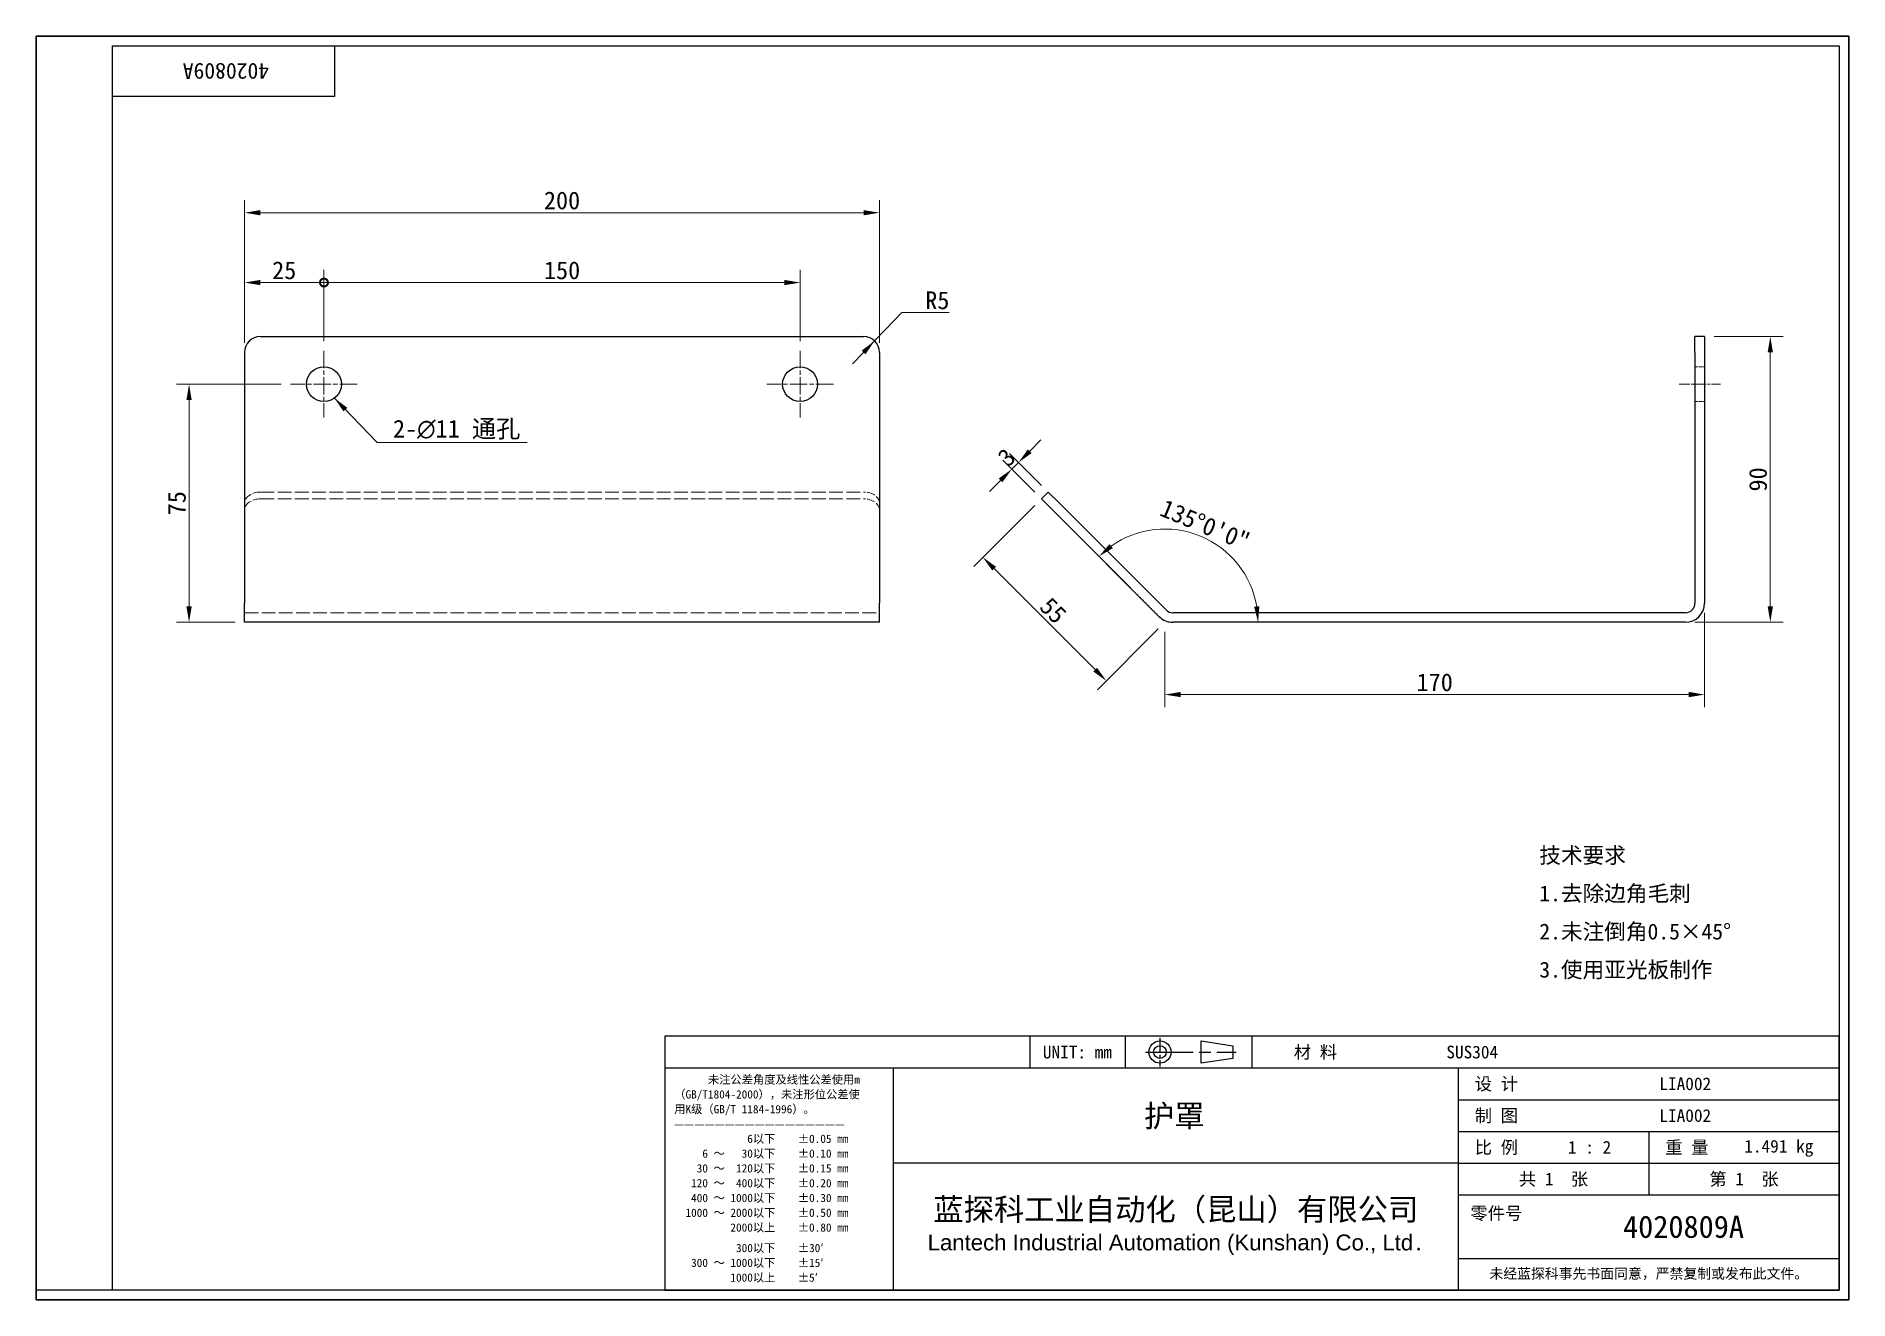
# Model space of a CAD drawing. Header units: millimetres. Extents: x 12 to 583, y 11 to 409.
import ezdxf
from ezdxf.enums import TextEntityAlignment as Align

# ---------------------------------------------------------------- set-up
doc = ezdxf.new("R2010")
doc.units = ezdxf.units.MM
doc.header["$LTSCALE"] = 2
for name, pattern in [('CHAIN', [0.3543, 0.2362, -0.0295, 0.0591, -0.0295]), ('DASHED', [0.2067, 0.1654, -0.0413]), ('DOTTED', [0.0482, 0.0069, -0.0413])]:
    doc.linetypes.add(name, pattern=pattern)
for name, color, linetype, lineweight in [('1', 7, 'Continuous', 18), ('可见 (ISO)', 7, 'Continuous', 25), ('图框 (ISO)', 7, 'Continuous', 35), ('标题 (ISO)', 7, 'Continuous', 25), ('草图几何图元 (ISO)', 7, 'Continuous', 18)]:
    doc.layers.add(name, color=color, linetype=linetype, lineweight=lineweight)
for name, color, linetype, lineweight, true_color in [('中心标记 (ISO)', 1, 'CHAIN', 18, 0xff0000), ('中心线 (ISO)', 1, 'CHAIN', 18, 0xff0000), ('尺寸 (ISO)', 7, 'Continuous', 18, 0x008000), ('符号 (ISO)', 7, 'Continuous', 18, 0x008000), ('隐藏 (ISO)', 5, 'DASHED', 18, 0x0000ff)]:
    doc.layers.add(name, color=color, linetype=linetype, lineweight=lineweight, true_color=true_color)
doc.styles.add('文本样式164', font='SimSun.ttf')
doc.styles.add('文本样式165', font='SimSun.ttf')
doc.styles.add('文本样式74', font='SimSun.ttf')
doc.styles.add('最新国标', font='simfang.ttf')
doc.styles.add('注释文本 (ISO)', font='simfang.ttf')
doc.dimstyles.new('默认 (GB)', dxfattribs={"dimscale": 2, "dimtxt": 2.8, "dimasz": 2.5, "dimexe": 2, "dimexo": 1.5, "dimgap": 0.5, "dimtad": 1, "dimtoh": 1, "dimdsep": 46, "dimtxsty": '最新国标', "dimcen": 0.09, "dimdle": 10, "dimclrd": 256, "dimclre": 256, "dimclrt": 256, "dimaunit": 1, "dimadec": 3, "dimazin": 2, "dimtfac": 0.535714, "dimtmove": 0, "dimatfit": 3, "dimfxl": 0, "dimtolj": 1, "dimtzin": 0, "dimlwd": -1, "dimlwe": -1, "dimarcsym": 0})
doc.dimstyles.new('默认 (GB)$7', dxfattribs={"dimscale": 2, "dimtxt": 2.8, "dimasz": 2.5, "dimexe": 2, "dimexo": 1.5, "dimgap": 0.5, "dimtad": 1, "dimtoh": 1, "dimdsep": 46, "dimtxsty": '最新国标', "dimcen": 0.09, "dimdle": 10, "dimclrd": 256, "dimclre": 256, "dimclrt": 256, "dimaunit": 1, "dimadec": 3, "dimazin": 2, "dimtfac": 0.535714, "dimtmove": 0, "dimatfit": 3, "dimfxl": 0, "dimtolj": 1, "dimtzin": 0, "dimlwd": -1, "dimlwe": -1, "dimarcsym": 0})

# ---------------------------------------------------------------- blocks, each defined once
blk = doc.blocks.new('图框 最新国标')
at = {"layer": '图框 (ISO)'}
for p, q in [((6, 7), (6, 204.5)), ((6, 204.5), (291.5, 204.5)), ((291.5, 204.5), (291.5, 5.5)), ((6, 7), (6, 5.5)), ((6, 7), (6, 5.5)), ((291.5, 5.5), (6, 5.5))]:
    blk.add_line(p, q, dxfattribs=at)
at = {"layer": '图框 (ISO)', "color": 7, "linetype": 'Continuous', "lineweight": 25}
for p, q in [((18, 203), (290, 203)), ((18, 7), (18, 203)), ((18, 203), (290, 203)), ((53, 203), (53, 195)), ((290, 203), (290, 7)), ((290, 203), (290, 7)), ((53, 195), (18, 195)), ((290, 7), (6, 7)), ((290, 7), (18, 7))]:
    blk.add_line(p, q, dxfattribs=at)
at = {"layer": '图框 (ISO)', "style": '文本样式74'}
blk.add_attdef('零件代号_001', (42.68, 200.25), '', height=2.5, rotation=180, dxfattribs=at)
blk = doc.blocks.new('标题栏 最新国标')
at = {"layer": '标题 (ISO)'}
for p, q in [((381.98, -183.84), (196.98, -183.84)), ((196.98, -183.84), (196.98, -223.84)), ((254.48, -183.84), (254.48, -188.84)), ((269.48, -183.84), (269.48, -188.84)), ((281.48, -188.09), (281.48, -184.59)), ((281.48, -184.59), (286.48, -185.34)), ((286.48, -185.34), (286.48, -187.34)), ((289.48, -183.84), (289.48, -188.84)), ((381.98, -223.84), (381.98, -183.84)), ((383.48, -183.84), (383.48, -225.34)), ((286.48, -187.34), (281.48, -188.09)), ((196.98, -188.84), (381.98, -188.84)), ((232.98, -188.84), (232.98, -223.84)), ((321.98, -188.84), (321.98, -223.84)), ((321.98, -193.84), (381.98, -193.84)), ((321.98, -198.84), (381.98, -198.84)), ((351.98, -198.84), (351.98, -208.84)), ((321.98, -203.84), (232.98, -203.84)), ((321.98, -203.84), (381.98, -203.84)), ((321.98, -208.84), (381.98, -208.84)), ((321.98, -218.84), (381.98, -218.84)), ((196.98, -223.84), (381.98, -223.84)), ((383.48, -225.34), (196.98, -225.34))]:
    blk.add_line(p, q, dxfattribs=at)
at = {"layer": '标题 (ISO)', "linetype": 'CHAIN', "ltscale": 5.000333}
blk.add_line((274.98, -184.09), (274.98, -188.59), dxfattribs=at)
at = {"layer": '标题 (ISO)', "linetype": 'CHAIN', "ltscale": 15.834605}
blk.add_line((272.73, -186.34), (286.98, -186.34), dxfattribs=at)
at = {"layer": '标题 (ISO)'}
for radius in [1.75, 1]:
    blk.add_circle((274.98, -186.34), radius, dxfattribs=at)
at = {"layer": '1', "style": '文本样式164'}
for s, p in [('UNIT: mm', (261.98, -186.34)), ('材 料', (299.48, -186.34)), ('设 计', (327.98, -191.34)), ('制 图', (327.98, -196.34)), ('比 例', (327.98, -201.34)), ('重 量', (357.98, -201.34)), ('共 1  张', (336.98, -206.34)), ('第 1  张', (366.98, -206.34))]:
    blk.add_text(s, height=2, dxfattribs=at).set_placement(p, align=Align.MIDDLE_CENTER)
at = {"layer": '标题 (ISO)', "char_height": 2, "style": '注释文本 (ISO)'}
for s, insert, attachment_point, line_spacing_factor in [('{\\fSimSun|b0|i0|c134|p2;\\H0.65x;      未注公差角度及线性公差使用m\\P（GB/T1804-2000），未注形位公差使\\P用K级（GB/T 1184-1996）。\\P—————————————————\\P             6以下    ±0.05 mm\\P     6 ～   30以下    ±0.10 mm\\P    30 ～  120以下    ±0.15 mm\\P   120 ～  400以下    ±0.20 mm\\P   400 ～ 1000以下    ±0.30 mm\\P  1000 ～ 2000以下    ±0.50 mm\\P          2000以上    ±0.80 mm\\P\\H0.38462x;\\P\\H2.6x;           300以下    ±30′\\P   300 ～ 1000以下    ±15′\\P          1000以上    ±5′}', (198.48, -206.34), 4, 1.075116), ('{\\fMicrosoft YaHei|b0|i0|c134|p34;\\H1.75x;蓝探科工业自动化（昆山）有限公司\\P\\fArial|b0|i0|c0|p34;\\H0.71429x;Lantech Industrial Automation (Kunshan) Co., Ltd\\fFangSong|b0|i0|c134|p49;.\\H1.15195x; }', (277.48, -213.84), 5, 0.978695)]:
    blk.add_mtext(s, dxfattribs=dict(at, insert=insert, attachment_point=attachment_point, line_spacing_factor=line_spacing_factor))
at = {"layer": '标题 (ISO)', "attachment_point": 5, "style": '注释文本 (ISO)'}
for s, insert, char_height in [('\\fFangSong|b0|i0;零件号', (327.98, -211.84), 2), ('\\fSimSun|b0|i0;{\\H1.6000;未经蓝探科事先书面同意，严禁复制或发布此文件。}', (351.98, -221.34), 1.6)]:
    blk.add_mtext(s, dxfattribs=dict(at, insert=insert, char_height=char_height))
at = {"layer": '标题 (ISO)'}
for tag, p, height, style in [('材料_001', (320.09, -187.33), 2, '注释文本 (ISO)'), ('设计人_001', (353.65, -192.33), 2, '注释文本 (ISO)'), ('库存编号_001', (272.47, -198.13), 3.5, '文本样式165'), ('设计人_001', (353.65, -197.33), 2, '注释文本 (ISO)'), ('视图比例_001', (339.26, -202.33), 2, '注释文本 (ISO)'), ('质量\\P3;_001', (367.02, -202.16), 2, '注释文本 (ISO)'), ('零件代号_001', (347.93, -215.59), 3.5, '文本样式165')]:
    blk.add_attdef(tag, p, '', height=height, dxfattribs=dict(at, style=style))
blk = doc.blocks.new('_DotSmall')
at = {"color": 0, "linetype": 'ByBlock', "const_width": 0.5}
blk.add_lwpolyline([(-0.0625, 0, 1), (0.0625, 0, 1)], format="xyb", close=True, dxfattribs=at)
blk = doc.blocks.new('*D5')
at = {"layer": 'Defpoints', "color": 0, "transparency": 16777216}
for p in [(102.64, 331.41), (77.64, 309.41), (102.64, 309.91)]:
    blk.add_point(p, dxfattribs=at)
at = {"layer": '尺寸 (ISO)', "color": 116, "true_color": 0x00803f, "transparency": 16777216}
for p, q in [((77.64, 312.41), (77.64, 335.41)), ((82.64, 331.41), (102.64, 331.41)), ((102.64, 312.91), (102.64, 335.41))]:
    blk.add_line(p, q, dxfattribs=at)
blk.add_solid([(82.64, 332.24), (82.64, 330.58), (77.64, 331.41)], dxfattribs=at)
at = {"layer": '尺寸 (ISO)', "color": 116, "true_color": 0x00803f, "transparency": 16777216, "xscale": 5, "yscale": 5, "zscale": 5}
blk.add_blockref('_DotSmall', (102.64, 331.41), dxfattribs=at)
at = {"layer": '尺寸 (ISO)', "transparency": 16777216, "insert": (90.12, 335.24), "char_height": 5.6, "attachment_point": 5, "style": '最新国标'}
blk.add_mtext('\\A1;25', dxfattribs=at)
blk = doc.blocks.new('*D7')
at = {"layer": 'Defpoints', "color": 0, "transparency": 16777216}
for p in [(252.64, 331.41), (102.64, 309.91), (252.64, 309.91)]:
    blk.add_point(p, dxfattribs=at)
at = {"layer": '尺寸 (ISO)', "color": 116, "true_color": 0x00803f, "transparency": 16777216}
for p, q in [((102.64, 312.91), (102.64, 335.41)), ((102.64, 331.41), (247.64, 331.41)), ((252.64, 312.91), (252.64, 335.41))]:
    blk.add_line(p, q, dxfattribs=at)
blk.add_solid([(247.64, 332.24), (247.64, 330.58), (252.64, 331.41)], dxfattribs=at)
at = {"layer": '尺寸 (ISO)', "color": 116, "true_color": 0x00803f, "transparency": 16777216, "xscale": 5, "yscale": 5, "zscale": 5, "rotation": 180}
blk.add_blockref('_DotSmall', (102.64, 331.41), dxfattribs=at)
at = {"layer": '尺寸 (ISO)', "transparency": 16777216, "insert": (177.66, 335.24), "char_height": 5.6, "attachment_point": 5, "style": '最新国标'}
blk.add_mtext('\\A1;150', dxfattribs=at)
blk = doc.blocks.new('*D8')
at = {"layer": 'Defpoints', "color": 0, "transparency": 16777216}
for p in [(277.64, 353.41), (77.64, 309.41), (277.64, 309.41)]:
    blk.add_point(p, dxfattribs=at)
at = {"layer": '尺寸 (ISO)', "color": 116, "true_color": 0x00803f, "transparency": 16777216}
for p, q in [((77.64, 312.41), (77.64, 357.41)), ((277.64, 312.41), (277.64, 357.41)), ((82.64, 353.41), (272.64, 353.41))]:
    blk.add_line(p, q, dxfattribs=at)
for points in [[(82.64, 354.24), (82.64, 352.58), (77.64, 353.41)], [(272.64, 354.24), (272.64, 352.58), (277.64, 353.41)]]:
    blk.add_solid(points, dxfattribs=at)
at = {"layer": '尺寸 (ISO)', "transparency": 16777216, "insert": (177.64, 357.24), "char_height": 5.6, "attachment_point": 5, "style": '最新国标'}
blk.add_mtext('\\A1;200', dxfattribs=at)
blk = doc.blocks.new('*D9')
at = {"layer": 'Defpoints', "color": 0, "transparency": 16777216}
for p in [(60.14, 299.41), (92.14, 299.41), (77.64, 224.41)]:
    blk.add_point(p, dxfattribs=at)
at = {"layer": '尺寸 (ISO)', "color": 116, "true_color": 0x00803f, "transparency": 16777216}
for p, q in [((89.14, 299.41), (56.14, 299.41)), ((60.14, 229.41), (60.14, 294.41)), ((74.64, 224.41), (56.14, 224.41))]:
    blk.add_line(p, q, dxfattribs=at)
for points in [[(59.31, 294.41), (60.97, 294.41), (60.14, 299.41)], [(59.31, 229.41), (60.97, 229.41), (60.14, 224.41)]]:
    blk.add_solid(points, dxfattribs=at)
at = {"layer": '尺寸 (ISO)', "transparency": 16777216, "insert": (56.31, 261.91), "char_height": 5.6, "attachment_point": 5, "rotation": 90, "style": '最新国标'}
blk.add_mtext('\\A1;75', dxfattribs=at)
blk = doc.blocks.new('*D10')
at = {"layer": 'Defpoints', "color": 0, "transparency": 16777216}
for p in [(537.56, 314.41), (531.56, 224.41), (558.29, 224.41)]:
    blk.add_point(p, dxfattribs=at)
at = {"layer": '尺寸 (ISO)', "color": 116, "true_color": 0x00803f, "transparency": 16777216}
for p, q in [((540.56, 314.41), (562.29, 314.41)), ((558.29, 309.41), (558.29, 229.41)), ((534.56, 224.41), (562.29, 224.41))]:
    blk.add_line(p, q, dxfattribs=at)
for points in [[(557.45, 309.41), (559.12, 309.41), (558.29, 314.41)], [(557.45, 229.41), (559.12, 229.41), (558.29, 224.41)]]:
    blk.add_solid(points, dxfattribs=at)
at = {"layer": '尺寸 (ISO)', "transparency": 16777216, "insert": (554.45, 269.41), "char_height": 5.6, "attachment_point": 5, "rotation": 90, "style": '最新国标'}
blk.add_mtext('\\A1;90', dxfattribs=at)
blk = doc.blocks.new('*D11')
at = {"layer": 'Defpoints', "color": 0, "transparency": 16777216}
for p in [(537.56, 230.41), (367.56, 224.41), (367.56, 201.63)]:
    blk.add_point(p, dxfattribs=at)
at = {"layer": '尺寸 (ISO)', "color": 116, "true_color": 0x00803f, "transparency": 16777216}
for p, q in [((537.56, 227.41), (537.56, 197.63)), ((367.56, 221.41), (367.56, 197.63)), ((532.56, 201.63), (372.56, 201.63))]:
    blk.add_line(p, q, dxfattribs=at)
for points in [[(372.56, 202.47), (372.56, 200.8), (367.56, 201.63)], [(532.56, 202.47), (532.56, 200.8), (537.56, 201.63)]]:
    blk.add_solid(points, dxfattribs=at)
at = {"layer": '尺寸 (ISO)', "transparency": 16777216, "insert": (452.56, 205.46), "char_height": 5.6, "attachment_point": 5, "style": '最新国标'}
blk.add_mtext('\\A1;170', dxfattribs=at)
blk = doc.blocks.new('*D12')
at = {"layer": 'Defpoints', "color": 0, "transparency": 16777216}
for p in [(328.67, 263.3), (367.56, 224.41), (349.11, 205.96)]:
    blk.add_point(p, dxfattribs=at)
at = {"layer": '尺寸 (ISO)', "color": 116, "true_color": 0x00803f, "transparency": 16777216}
for p, q in [((326.55, 261.18), (307.39, 242.02)), ((313.76, 241.31), (345.58, 209.5)), ((365.44, 222.29), (346.28, 203.13))]:
    blk.add_line(p, q, dxfattribs=at)
for points in [[(314.35, 241.9), (313.17, 240.73), (310.22, 244.85)], [(346.17, 210.08), (344.99, 208.91), (349.11, 205.96)]]:
    blk.add_solid(points, dxfattribs=at)
at = {"layer": '尺寸 (ISO)', "transparency": 16777216, "insert": (332.38, 228.11), "char_height": 5.6, "attachment_point": 5, "rotation": 315, "style": '最新国标'}
blk.add_mtext('\\A1;55', dxfattribs=at)
blk = doc.blocks.new('*D13')
at = {"layer": 'Defpoints', "color": 0, "transparency": 16777216}
for p in [(321.46, 274.76), (328.67, 263.3), (330.79, 265.42)]:
    blk.add_point(p, dxfattribs=at)
at = {"layer": '尺寸 (ISO)', "color": 116, "true_color": 0x00803f, "transparency": 16777216}
for p, q in [((324.99, 278.29), (328.53, 281.83)), ((326.55, 265.42), (316.51, 275.46)), ((328.67, 267.54), (318.63, 277.58)), ((319.34, 272.63), (321.46, 274.76)), ((315.8, 269.1), (312.27, 265.56))]:
    blk.add_line(p, q, dxfattribs=at)
for points in [[(324.4, 278.88), (325.58, 277.7), (321.46, 274.76)], [(315.21, 269.69), (316.39, 268.51), (319.34, 272.63)]]:
    blk.add_solid(points, dxfattribs=at)
at = {"layer": '尺寸 (ISO)', "transparency": 16777216, "insert": (317.69, 276.4), "char_height": 5.6, "attachment_point": 5, "rotation": 45, "style": '最新国标'}
blk.add_mtext('\\A1;3', dxfattribs=at)
blk = doc.blocks.new('*D14')
at = {"layer": 'Defpoints', "color": 0, "transparency": 16777216}
for p in [(388.32, 245.17), (358.89, 233.08), (367.56, 224.41), (392.59, 224.41)]:
    blk.add_point(p, dxfattribs=at)
at = {"layer": '尺寸 (ISO)', "color": 116, "true_color": 0x00803f, "transparency": 16777216}
for p, q in [((356.77, 235.21), (343.97, 248)), ((395.59, 224.41), (400.92, 224.41))]:
    blk.add_line(p, q, dxfattribs=at)
blk.add_arc((367.56, 224.41), 29.36, 9.7693, 125.2307, dxfattribs=at)
for points in [[(351.16, 247.75), (350.09, 249.03), (346.8, 245.17)], [(397.33, 229.46), (395.67, 229.32), (396.92, 224.41)]]:
    blk.add_solid(points, dxfattribs=at)
at = {"layer": '尺寸 (ISO)', "transparency": 16777216, "insert": (380.26, 255.07), "char_height": 5.6, "attachment_point": 5, "rotation": 337.5, "style": '最新国标'}
blk.add_mtext('\\A1;135°0\'0"', dxfattribs=at)
blk = doc.blocks.new('*D15')
at = {"layer": 'Defpoints', "color": 0, "transparency": 16777216}
for p in [(272.64, 309.41), (276.1, 313.02)]:
    blk.add_point(p, dxfattribs=at)
at = {"layer": '尺寸 (ISO)', "color": 116, "true_color": 0x00803f, "transparency": 16777216}
for p, q in [((284.68, 321.96), (279.56, 316.63)), ((299.58, 321.96), (284.68, 321.96)), ((276.1, 313.02), (279.56, 316.63)), ((272.64, 309.41), (269.18, 305.8)), ((272.64, 309.41), (276.1, 313.02))]:
    blk.add_line(p, q, dxfattribs=at)
blk.add_solid([(272.04, 309.99), (273.24, 308.83), (276.1, 313.02)], dxfattribs=at)
at = {"layer": '尺寸 (ISO)', "transparency": 16777216, "insert": (295.87, 325.79), "char_height": 5.6, "attachment_point": 5, "style": '最新国标'}
blk.add_mtext('\\A1;R5', dxfattribs=at)

msp = doc.modelspace()

# ---------------------------------------------------------------- linework, layer by layer
at = {"layer": '中心标记 (ISO)', "ltscale": 11.667578}
for p, q in [((102.639, 309.909), (102.639, 288.909)), ((252.639, 309.909), (252.639, 288.909)), ((113.139, 299.409), (92.139, 299.409)), ((263.139, 299.409), (242.139, 299.409))]:
    msp.add_line(p, q, dxfattribs=at)
at = {"layer": '中心线 (ISO)', "ltscale": 7.222748}
msp.add_line((529.562, 299.409), (542.562, 299.409), dxfattribs=at)
at = {"layer": '可见 (ISO)'}
for p, q in [((82.639, 314.409), (272.639, 314.409)), ((534.562, 309.409), (534.562, 314.409)), ((537.562, 314.409), (534.562, 314.409)), ((537.562, 314.409), (537.562, 309.409)), ((77.639, 309.409), (77.639, 230.409)), ((277.639, 309.409), (277.639, 230.409)), ((534.562, 309.409), (534.562, 230.409)), ((537.562, 309.409), (537.562, 230.409)), ((330.793, 265.421), (328.671, 263.3)), ((332.207, 259.764), (328.671, 263.3)), ((330.793, 265.421), (334.328, 261.886)), ((365.805, 226.166), (332.207, 259.764)), ((367.926, 228.288), (334.328, 261.886)), ((77.639, 224.409), (77.639, 230.409)), ((277.639, 224.409), (277.639, 230.409)), ((277.639, 224.409), (77.639, 224.409)), ((531.562, 227.409), (370.047, 227.409)), ((531.562, 224.409), (370.047, 224.409))]:
    msp.add_line(p, q, dxfattribs=at)
for centre in [(102.639, 299.409), (252.639, 299.409)]:
    msp.add_circle(centre, 5.5, dxfattribs=at)
for centre, radius, start, end in [((82.639, 309.409), 5, 90, 180), ((272.639, 309.409), 5, 0, 90), ((531.562, 230.409), 6, 270, 0), ((531.562, 230.409), 3, 270, 0), ((370.047, 230.409), 6, 225, 270), ((370.047, 230.409), 3, 225, 270)]:
    msp.add_arc(centre, radius, start, end, dxfattribs=at)
at = {"layer": '草图几何图元 (ISO)', "linetype": 'DOTTED', "ltscale": 12.727627}
msp.add_line((358.886, 233.085), (367.562, 224.409), dxfattribs=at)
at = {"layer": '草图几何图元 (ISO)', "linetype": 'DOTTED', "ltscale": 12.978717}
msp.add_line((392.585, 224.409), (367.562, 224.409), dxfattribs=at)
at = {"layer": '隐藏 (ISO)', "ltscale": 2.856945}
for p, q in [((534.562, 304.909), (537.562, 304.909)), ((534.562, 293.909), (537.562, 293.909))]:
    msp.add_line(p, q, dxfattribs=at)
at = {"layer": '隐藏 (ISO)', "ltscale": 13.131522}
for p, q in [((82.639, 265.421), (272.639, 265.421)), ((82.639, 263.3), (272.639, 263.3))]:
    msp.add_line(p, q, dxfattribs=at)
at = {"layer": '隐藏 (ISO)', "ltscale": 13.075485}
msp.add_line((77.639, 227.409), (277.639, 227.409), dxfattribs=at)
at = {"layer": '隐藏 (ISO)', "ltscale": 7.479626}
for centre, major_axis, start_param, end_param in [((82.639, 261.886), (-5, 0), 4.712389, 6.2831853), ((82.639, 259.764), (-5, 0), 4.712389, 6.2831853), ((272.639, 261.886), (5, 0), 0, 1.5707963), ((272.639, 259.764), (5, 0), 0, 1.5707963)]:
    msp.add_ellipse(centre, major_axis=major_axis, ratio=0.7071068, start_param=start_param, end_param=end_param, dxfattribs=at)

# ---------------------------------------------------------------- block references
at = {"xscale": 2, "yscale": 2, "zscale": 2}
msp.add_blockref('图框 最新国标', (0, 0), dxfattribs=at).add_auto_attribs({'零件代号_001': '4020809A'})
ref = msp.add_blockref('标题栏 最新国标', (-183.965, 461.689), dxfattribs=dict(xscale=2, yscale=2, zscale=2))
ref.add_attrib('零件代号_001', '4020809A', (511.899, 30.5), dxfattribs={"layer": '标题 (ISO)', "height": 7, "style": '文本样式165'})
ref.add_attrib('库存编号_001', '护罩', (360.969, 65.422), dxfattribs={"layer": '标题 (ISO)', "height": 7, "style": '文本样式165'})
ref.add_attrib('质量\\P3;_001', '1.491 kg', (550.08, 57.366), dxfattribs={"layer": '标题 (ISO)', "height": 4, "style": '注释文本 (ISO)'})
ref.add_attrib('视图比例_001', '1 : 2', (494.56, 57.034), dxfattribs={"layer": '标题 (ISO)', "height": 4, "style": '注释文本 (ISO)'})
ref.add_attrib('设计人_001', 'LIA002', (523.337, 77.023), dxfattribs={"layer": '标题 (ISO)', "height": 4, "style": '注释文本 (ISO)'})
ref.add_attrib('设计人_001', 'LIA002', (523.337, 67.023), dxfattribs={"layer": '标题 (ISO)', "height": 4, "style": '注释文本 (ISO)'})
ref.add_attrib('材料_001', 'SUS304', (456.223, 87.023), dxfattribs={"layer": '标题 (ISO)', "height": 4, "style": '注释文本 (ISO)'})

# ---------------------------------------------------------------- texts
at = {"layer": '符号 (ISO)'}
for s, insert, char_height, width, attachment_point, line_spacing_factor, style in [('2-\\fAIGDT|b0|i0;{\\H5.6000;n}\\fFangSong|b0|i0;{\\H5.6000;11 通孔}', (124.375, 281.96), 5.6, 44.44201, 7, 0.49, '最新国标'), ('\\fFangSong|b0|i0;{\\H5.0000;技术要求\\P}\\fFangSong|b0|i0;{\\H5.0000;1.去除边角毛刺\\P}\\fFangSong|b0|i0;{\\H5.0000;2.未注倒角0.5×45°\\P}\\fFangSong|b0|i0;{\\H5.0000;3.使用亚光板制作}', (485.525, 132.703), 5, 71.11111, 4, 1.441304, '注释文本 (ISO)')]:
    msp.add_mtext(s, dxfattribs=dict(at, insert=insert, char_height=char_height, width=width, attachment_point=attachment_point, line_spacing_factor=line_spacing_factor, style=style))

# ---------------------------------------------------------------- dimensions: what is measured, and where the dimension line sits
at = {"layer": '尺寸 (ISO)', "color": 116, "true_color": 0x00803f}
for base, p1, p2, angle, override, picture, middle in [((277.639, 353.409), (77.639, 309.409), (277.639, 309.409), 180, {"dimgap": 0.5, "dimtoh": 0, "dimdec": 2, "dimtol": 0, "dimlim": 0, "dimtp": 0, "dimtm": 0, "dimtdec": 2, "dimtofl": 0, "dimatfit": 1}, '*D8', (177.639, 353.409)), ((102.639, 331.409), (77.639, 309.409), (102.639, 309.909), 180, {"dimgap": 0.5, "dimtoh": 0, "dimdec": 2, "dimblk2": 'DotSmall', "dimsah": 1, "dimdle": 0, "dimtol": 0, "dimlim": 0, "dimtp": 0, "dimtm": 0, "dimtdec": 2, "dimtofl": 0, "dimatfit": 1}, '*D5', (90.119, 331.409)), ((252.639, 331.409), (102.639, 309.909), (252.639, 309.909), 180, {"dimgap": 0.5, "dimtoh": 0, "dimdec": 2, "dimblk1": 'DotSmall', "dimsah": 1, "dimdle": 0, "dimtol": 0, "dimlim": 0, "dimtp": 0, "dimtm": 0, "dimtdec": 2, "dimtofl": 0, "dimatfit": 1}, '*D7', (177.659, 331.409)), ((558.286, 224.409), (537.562, 314.409), (531.562, 224.409), 90, {"dimgap": 0.5, "dimtoh": 0, "dimdec": 2, "dimtol": 0, "dimlim": 0, "dimtp": 0, "dimtm": 0, "dimtdec": 2, "dimtofl": 0, "dimatfit": 1}, '*D10', (558.286, 269.409)), ((60.139, 299.409), (77.639, 224.409), (92.139, 299.409), 90, {"dimgap": 0.5, "dimtoh": 0, "dimdec": 2, "dimtol": 0, "dimlim": 0, "dimtp": 0, "dimtm": 0, "dimtdec": 2, "dimtofl": 0, "dimatfit": 1}, '*D9', (60.139, 261.909)), ((321.458, 274.756), (328.671, 263.3), (330.793, 265.421), 225, {"dimgap": 0.5, "dimtoh": 0, "dimdec": 2, "dimtol": 0, "dimlim": 0, "dimtp": 0, "dimtm": 0, "dimtdec": 2, "dimtofl": 1, "dimatfit": 1}, '*D13', (320.397, 273.695)), ((349.113, 205.96), (328.671, 263.3), (367.562, 224.409), 135, {"dimgap": 0.5, "dimtoh": 0, "dimdec": 2, "dimtol": 0, "dimlim": 0, "dimtp": 0, "dimtm": 0, "dimtdec": 2, "dimtofl": 0, "dimatfit": 1}, '*D12', (329.667, 225.405)), ((367.562, 201.632), (537.562, 230.409), (367.562, 224.409), 180, {"dimgap": 0.5, "dimtoh": 0, "dimdec": 2, "dimtol": 0, "dimlim": 0, "dimtp": 0, "dimtm": 0, "dimtdec": 2, "dimtofl": 0, "dimatfit": 1}, '*D11', (452.562, 201.632))]:
    dim = msp.add_linear_dim(base=base, p1=p1, p2=p2, angle=angle, dimstyle='默认 (GB)', override=override, dxfattribs=at)
    dim.commit()
    dim.dimension.update_dxf_attribs({"geometry": picture, "text_midpoint": middle, "dimtype": 160})
dim = msp.add_radius_dim(center=(272.639, 309.409), mpoint=(276.101, 313.017), dimstyle='默认 (GB)', override={"dimgap": 0.5, "dimtih": 1, "dimdec": 2, "dimlfac": 1, "dimcen": 0, "dimtol": 0, "dimlim": 0, "dimtp": 0, "dimtm": 0, "dimtdec": 2}, dxfattribs=at)
dim.commit()
dim.dimension.update_dxf_attribs({"geometry": '*D15', "text_midpoint": (295.872, 321.961), "dimtype": 164})
dim = msp.add_angular_dim_3p(base=(388.323, 245.17), center=(367.562, 224.409), p1=(392.585, 224.409), p2=(358.886, 233.085), dimstyle='默认 (GB)', override={"dimgap": 0.5, "dimtoh": 0, "dimtol": 0, "dimlim": 0, "dimtp": 0, "dimtm": 0, "dimtdec": 2}, dxfattribs=at)
dim.commit()
dim.dimension.update_dxf_attribs({"geometry": '*D14', "text_midpoint": (378.798, 251.534), "dimtype": 165})

# ---------------------------------------------------------------- leaders
at = {"layer": '符号 (ISO)', "annotation_type": 0, "has_hookline": 1, "hookline_direction": 0, "text_width": 42.322}
msp.add_leader([(105.924, 294.998), (119.375, 281.026), (124.375, 281.026)], dimstyle='默认 (GB)$7', override={"dimgap": 0, "dimtad": 1}, dxfattribs=at)

doc.saveas('drawing.dxf')
